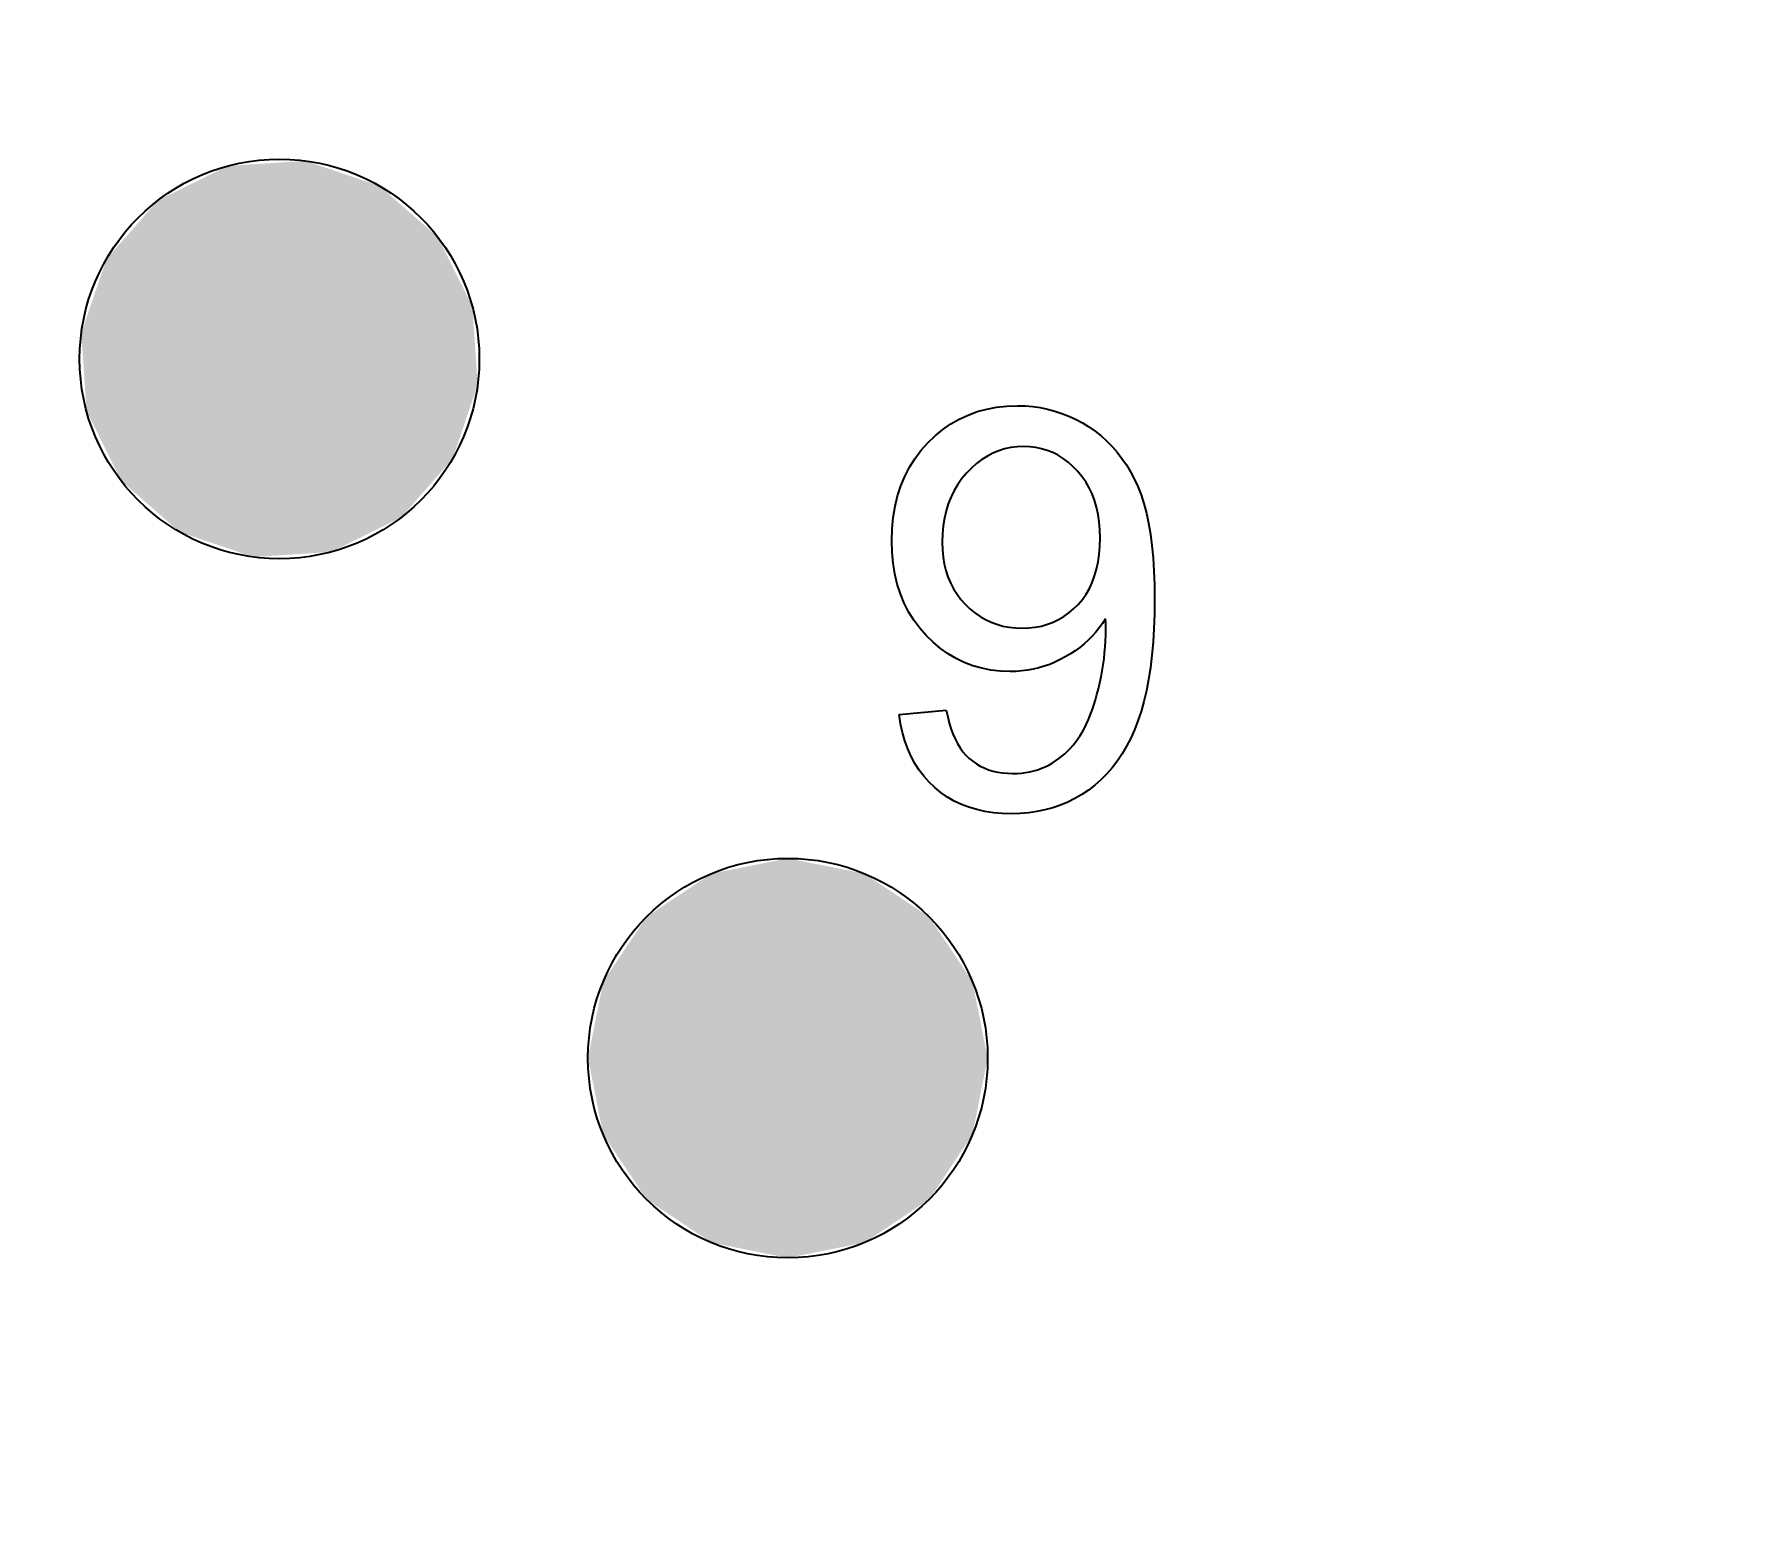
# Model space of a CAD drawing. Extents: x 260 to 819, y -886 to -454.
# Drawn here: x 374.32 to 385.37, y -656.66 to -646.96 of the extents above; entities that cross this region are included whole.
import ezdxf

# ---------------------------------------------------------------- set-up
doc = ezdxf.new("R2010")
doc.units = 0
doc.header["$LTSCALE"] = 150
doc.header["$MEASUREMENT"] = 0
doc.layers.get('0').update_dxf_attribs({"color": 6, "linetype": 'CONTINUOUS'})
doc.layers.add('현배선도', color=7, linetype='CONTINUOUS')

# ---------------------------------------------------------------- blocks, each defined once
blk = doc.blocks.new('A$C220A20F7')
at = {"color": 7, "lineweight": 35, "ltscale": 0.000789299}
blk.add_line((18.334, 25.951), (18.392, 25.978), dxfattribs=at)
at = {"color": 7, "lineweight": 35, "ltscale": 0.000792552}
blk.add_line((18.392, 25.978), (18.451, 26), dxfattribs=at)
at = {"color": 7, "lineweight": 35, "ltscale": 0.000803389}
blk.add_line((18.451, 26), (18.513, 26.016), dxfattribs=at)
at = {"color": 7, "lineweight": 35, "ltscale": 0.000818169}
blk.add_line((18.513, 26.016), (18.577, 26.029), dxfattribs=at)
at = {"color": 7, "lineweight": 35, "ltscale": 0.000838738}
blk.add_line((18.577, 26.029), (18.644, 26.036), dxfattribs=at)
at = {"color": 7, "lineweight": 35, "ltscale": 0.000863417}
blk.add_line((18.644, 26.036), (18.713, 26.038), dxfattribs=at)
at = {"color": 7, "lineweight": 35, "ltscale": 0.000628886}
blk.add_line((18.713, 26.038), (18.763, 26.037), dxfattribs=at)
at = {"color": 7, "lineweight": 35, "ltscale": 0.000620091}
blk.add_line((18.763, 26.037), (18.813, 26.033), dxfattribs=at)
at = {"color": 7, "lineweight": 35, "ltscale": 0.000613335}
blk.add_line((18.813, 26.033), (18.861, 26.026), dxfattribs=at)
at = {"color": 7, "lineweight": 35, "ltscale": 0.000607738}
blk.add_line((18.861, 26.026), (18.909, 26.016), dxfattribs=at)
at = {"color": 7, "lineweight": 35, "ltscale": 0.000604886}
blk.add_line((18.909, 26.016), (18.956, 26.004), dxfattribs=at)
at = {"color": 7, "lineweight": 35, "ltscale": 0.000603708}
blk.add_line((18.956, 26.004), (19.002, 25.989), dxfattribs=at)
at = {"color": 7, "lineweight": 35, "ltscale": 0.00060581}
blk.add_line((19.002, 25.989), (19.047, 25.971), dxfattribs=at)
at = {"color": 7, "lineweight": 35, "ltscale": 0.000608954}
blk.add_line((19.047, 25.971), (19.091, 25.951), dxfattribs=at)
at = {"color": 7, "lineweight": 35, "ltscale": 0.000809203}
blk.add_line((18.177, 25.843), (18.227, 25.884), dxfattribs=at)
at = {"color": 7, "lineweight": 35, "ltscale": 0.000798245}
blk.add_line((18.227, 25.884), (18.279, 25.92), dxfattribs=at)
at = {"color": 7, "lineweight": 35, "ltscale": 0.000789412}
blk.add_line((18.279, 25.92), (18.334, 25.951), dxfattribs=at)
at = {"color": 7, "lineweight": 35, "ltscale": 0.000614571}
blk.add_line((19.091, 25.951), (19.135, 25.928), dxfattribs=at)
at = {"color": 7, "lineweight": 35, "ltscale": 0.000621526}
blk.add_line((19.135, 25.928), (19.177, 25.902), dxfattribs=at)
at = {"color": 7, "lineweight": 35, "ltscale": 0.000624232}
blk.add_line((19.177, 25.902), (19.218, 25.873), dxfattribs=at)
at = {"color": 7, "lineweight": 35, "ltscale": 0.000621629}
blk.add_line((19.218, 25.873), (19.257, 25.842), dxfattribs=at)
at = {"color": 7, "lineweight": 35, "ltscale": 0.000826416}
blk.add_line((18.045, 25.694), (18.085, 25.747), dxfattribs=at)
at = {"color": 7, "lineweight": 35, "ltscale": 0.000832724}
blk.add_line((18.085, 25.747), (18.129, 25.797), dxfattribs=at)
at = {"color": 7, "lineweight": 35, "ltscale": 0.000828425}
blk.add_line((18.129, 25.797), (18.177, 25.843), dxfattribs=at)
at = {"color": 7, "lineweight": 35, "ltscale": 0.00050894}
blk.add_line((18.591, 25.746), (18.553, 25.73), dxfattribs=at)
at = {"color": 7, "lineweight": 35, "ltscale": 0.000507086}
blk.add_line((18.629, 25.758), (18.591, 25.746), dxfattribs=at)
at = {"color": 7, "lineweight": 35, "ltscale": 0.000509924}
blk.add_line((18.669, 25.767), (18.629, 25.758), dxfattribs=at)
at = {"color": 7, "lineweight": 35, "ltscale": 0.000514582}
blk.add_line((18.71, 25.772), (18.669, 25.767), dxfattribs=at)
at = {"color": 7, "lineweight": 35, "ltscale": 0.000526854}
blk.add_line((18.752, 25.774), (18.71, 25.772), dxfattribs=at)
at = {"color": 7, "lineweight": 35, "ltscale": 0.00050698}
blk.add_line((18.793, 25.772), (18.752, 25.774), dxfattribs=at)
at = {"color": 7, "lineweight": 35, "ltscale": 0.000495016}
blk.add_line((18.832, 25.767), (18.793, 25.772), dxfattribs=at)
at = {"color": 7, "lineweight": 35, "ltscale": 0.000488221}
blk.add_line((18.87, 25.759), (18.832, 25.767), dxfattribs=at)
at = {"color": 7, "lineweight": 35, "ltscale": 0.000483461}
blk.add_line((18.907, 25.748), (18.87, 25.759), dxfattribs=at)
at = {"color": 7, "lineweight": 35, "ltscale": 0.000483963}
blk.add_line((18.943, 25.734), (18.907, 25.748), dxfattribs=at)
at = {"color": 7, "lineweight": 35, "ltscale": 0.000620793}
blk.add_line((19.257, 25.842), (19.294, 25.809), dxfattribs=at)
at = {"color": 7, "lineweight": 35, "ltscale": 0.000621767}
blk.add_line((19.294, 25.809), (19.329, 25.774), dxfattribs=at)
at = {"color": 7, "lineweight": 35, "ltscale": 0.00062642}
blk.add_line((19.329, 25.774), (19.362, 25.736), dxfattribs=at)
at = {"color": 7, "lineweight": 35, "ltscale": 0.000829662}
blk.add_line((17.98, 25.579), (18.01, 25.638), dxfattribs=at)
at = {"color": 7, "lineweight": 35, "ltscale": 0.000825051}
blk.add_line((18.01, 25.638), (18.045, 25.694), dxfattribs=at)
at = {"color": 7, "lineweight": 35, "ltscale": 0.000575955}
blk.add_line((18.414, 25.633), (18.382, 25.6), dxfattribs=at)
at = {"color": 7, "lineweight": 35, "ltscale": 0.000556226}
blk.add_line((18.447, 25.663), (18.414, 25.633), dxfattribs=at)
at = {"color": 7, "lineweight": 35, "ltscale": 0.000537886}
blk.add_line((18.481, 25.689), (18.447, 25.663), dxfattribs=at)
at = {"color": 7, "lineweight": 35, "ltscale": 0.000526063}
blk.add_line((18.517, 25.711), (18.481, 25.689), dxfattribs=at)
at = {"color": 7, "lineweight": 35, "ltscale": 0.000515132}
blk.add_line((18.553, 25.73), (18.517, 25.711), dxfattribs=at)
at = {"color": 7, "lineweight": 35, "ltscale": 0.00048538}
blk.add_line((18.978, 25.716), (18.943, 25.734), dxfattribs=at)
at = {"color": 7, "lineweight": 35, "ltscale": 0.00049364}
blk.add_line((19.011, 25.695), (18.978, 25.716), dxfattribs=at)
at = {"color": 7, "lineweight": 35, "ltscale": 0.000503159}
blk.add_line((19.043, 25.671), (19.011, 25.695), dxfattribs=at)
at = {"color": 7, "lineweight": 35, "ltscale": 0.000518087}
blk.add_line((19.074, 25.643), (19.043, 25.671), dxfattribs=at)
at = {"color": 7, "lineweight": 35, "ltscale": 0.000535476}
blk.add_line((19.104, 25.612), (19.074, 25.643), dxfattribs=at)
at = {"color": 7, "lineweight": 35, "ltscale": 0.000632832}
blk.add_line((19.362, 25.736), (19.393, 25.696), dxfattribs=at)
at = {"color": 7, "lineweight": 35, "ltscale": 0.000641665}
blk.add_line((19.393, 25.696), (19.422, 25.653), dxfattribs=at)
at = {"color": 7, "lineweight": 35, "ltscale": 0.000651926}
blk.add_line((19.422, 25.653), (19.449, 25.609), dxfattribs=at)
at = {"color": 7, "lineweight": 35, "ltscale": 0.000840178}
blk.add_line((17.954, 25.517), (17.98, 25.579), dxfattribs=at)
at = {"color": 7, "lineweight": 35, "ltscale": 0.000579612}
blk.add_line((18.325, 25.526), (18.301, 25.487), dxfattribs=at)
at = {"color": 7, "lineweight": 35, "ltscale": 0.000579749}
blk.add_line((18.351, 25.564), (18.325, 25.526), dxfattribs=at)
at = {"color": 7, "lineweight": 35, "ltscale": 0.000583912}
blk.add_line((18.382, 25.6), (18.351, 25.564), dxfattribs=at)
at = {"color": 7, "lineweight": 35, "ltscale": 0.000542638}
blk.add_line((19.132, 25.579), (19.104, 25.612), dxfattribs=at)
at = {"color": 7, "lineweight": 35, "ltscale": 0.000544115}
blk.add_line((19.157, 25.543), (19.132, 25.579), dxfattribs=at)
at = {"color": 7, "lineweight": 35, "ltscale": 0.000547919}
blk.add_line((19.179, 25.505), (19.157, 25.543), dxfattribs=at)
at = {"color": 7, "lineweight": 35, "ltscale": 0.000665661}
blk.add_line((19.449, 25.609), (19.473, 25.562), dxfattribs=at)
at = {"color": 7, "lineweight": 35, "ltscale": 0.000680476}
blk.add_line((19.473, 25.562), (19.496, 25.512), dxfattribs=at)
at = {"color": 7, "lineweight": 35, "ltscale": 0.000878058}
blk.add_line((17.917, 25.384), (17.933, 25.452), dxfattribs=at)
at = {"color": 7, "lineweight": 35, "ltscale": 0.000856044}
blk.add_line((17.933, 25.452), (17.954, 25.517), dxfattribs=at)
at = {"color": 7, "lineweight": 35, "ltscale": 0.00059185}
blk.add_line((18.281, 25.445), (18.263, 25.401), dxfattribs=at)
at = {"color": 7, "lineweight": 35, "ltscale": 0.000583976}
blk.add_line((18.301, 25.487), (18.281, 25.445), dxfattribs=at)
at = {"color": 7, "lineweight": 35, "ltscale": 0.000556452}
blk.add_line((19.198, 25.465), (19.179, 25.505), dxfattribs=at)
at = {"color": 7, "lineweight": 35, "ltscale": 0.000567922}
blk.add_line((19.214, 25.423), (19.198, 25.465), dxfattribs=at)
at = {"color": 7, "lineweight": 35, "ltscale": 0.000583193}
blk.add_line((19.227, 25.378), (19.214, 25.423), dxfattribs=at)
at = {"color": 7, "lineweight": 35, "ltscale": 0.000708814}
blk.add_line((19.496, 25.512), (19.517, 25.459), dxfattribs=at)
at = {"color": 7, "lineweight": 35, "ltscale": 0.000753137}
blk.add_line((19.517, 25.459), (19.535, 25.402), dxfattribs=at)
at = {"color": 7, "lineweight": 35, "ltscale": 0.000934912}
blk.add_line((17.898, 25.238), (17.905, 25.312), dxfattribs=at)
at = {"color": 7, "lineweight": 35, "ltscale": 0.000903891}
blk.add_line((17.905, 25.312), (17.917, 25.384), dxfattribs=at)
at = {"color": 7, "lineweight": 35, "ltscale": 0.000635189}
blk.add_line((18.238, 25.306), (18.23, 25.256), dxfattribs=at)
at = {"color": 7, "lineweight": 35, "ltscale": 0.000617596}
blk.add_line((18.249, 25.354), (18.238, 25.306), dxfattribs=at)
at = {"color": 7, "lineweight": 35, "ltscale": 0.000602236}
blk.add_line((18.263, 25.401), (18.249, 25.354), dxfattribs=at)
at = {"color": 7, "lineweight": 35, "ltscale": 0.00060168}
blk.add_line((19.237, 25.331), (19.227, 25.378), dxfattribs=at)
at = {"color": 7, "lineweight": 35, "ltscale": 0.000623105}
blk.add_line((19.245, 25.282), (19.237, 25.331), dxfattribs=at)
at = {"color": 7, "lineweight": 35, "ltscale": 0.000799827}
blk.add_line((19.535, 25.402), (19.552, 25.34), dxfattribs=at)
at = {"color": 7, "lineweight": 35, "ltscale": 0.000848021}
blk.add_line((19.552, 25.34), (19.566, 25.274), dxfattribs=at)
at = {"color": 7, "lineweight": 35, "ltscale": 0.000970129}
blk.add_line((17.896, 25.16), (17.898, 25.238), dxfattribs=at)
at = {"color": 7, "lineweight": 35, "ltscale": 0.000678543}
blk.add_line((18.225, 25.204), (18.224, 25.15), dxfattribs=at)
at = {"color": 7, "lineweight": 35, "ltscale": 0.000655782}
blk.add_line((18.23, 25.256), (18.225, 25.204), dxfattribs=at)
at = {"color": 7, "lineweight": 35, "ltscale": 0.00064702}
blk.add_line((19.249, 25.23), (19.245, 25.282), dxfattribs=at)
at = {"color": 7, "lineweight": 35, "ltscale": 0.000673183}
blk.add_line((19.251, 25.176), (19.249, 25.23), dxfattribs=at)
at = {"color": 7, "lineweight": 35, "ltscale": 0.000899126}
blk.add_line((19.566, 25.274), (19.578, 25.203), dxfattribs=at)
at = {"color": 7, "lineweight": 35, "ltscale": 0.000950672}
blk.add_line((19.578, 25.203), (19.588, 25.128), dxfattribs=at)
at = {"color": 7, "lineweight": 35, "ltscale": 0.000939603}
blk.add_line((17.898, 25.085), (17.896, 25.16), dxfattribs=at)
at = {"color": 7, "lineweight": 35, "ltscale": 0.000905572}
blk.add_line((17.905, 25.013), (17.898, 25.085), dxfattribs=at)
at = {"color": 7, "lineweight": 35, "ltscale": 0.000609887}
blk.add_line((18.224, 25.15), (18.225, 25.101), dxfattribs=at)
at = {"color": 7, "lineweight": 35, "ltscale": 0.000588271}
blk.add_line((18.225, 25.101), (18.23, 25.054), dxfattribs=at)
at = {"color": 7, "lineweight": 35, "ltscale": 0.000644485}
blk.add_line((19.245, 25.071), (19.249, 25.122), dxfattribs=at)
at = {"color": 7, "lineweight": 35, "ltscale": 0.00067276}
blk.add_line((19.249, 25.122), (19.251, 25.176), dxfattribs=at)
at = {"color": 7, "lineweight": 35, "ltscale": 0.001004}
blk.add_line((19.588, 25.128), (19.596, 25.048), dxfattribs=at)
at = {"color": 7, "lineweight": 35, "ltscale": 0.000876057}
blk.add_line((17.916, 24.944), (17.905, 25.013), dxfattribs=at)
at = {"color": 7, "lineweight": 35, "ltscale": 0.000570126}
blk.add_line((18.23, 25.054), (18.237, 25.009), dxfattribs=at)
at = {"color": 7, "lineweight": 35, "ltscale": 0.000555316}
blk.add_line((18.237, 25.009), (18.248, 24.966), dxfattribs=at)
at = {"color": 7, "lineweight": 35, "ltscale": 0.000542609}
blk.add_line((18.248, 24.966), (18.261, 24.925), dxfattribs=at)
at = {"color": 7, "lineweight": 35, "ltscale": 0.000575868}
blk.add_line((19.215, 24.931), (19.228, 24.975), dxfattribs=at)
at = {"color": 7, "lineweight": 35, "ltscale": 0.000595418}
blk.add_line((19.228, 24.975), (19.238, 25.022), dxfattribs=at)
at = {"color": 7, "lineweight": 35, "ltscale": 0.000618921}
blk.add_line((19.238, 25.022), (19.245, 25.071), dxfattribs=at)
at = {"color": 7, "lineweight": 35, "ltscale": 0.001058}
blk.add_line((19.596, 25.048), (19.601, 24.963), dxfattribs=at)
at = {"color": 7, "lineweight": 35, "ltscale": 0.000849952}
blk.add_line((17.931, 24.878), (17.916, 24.944), dxfattribs=at)
at = {"color": 7, "lineweight": 35, "ltscale": 0.000829304}
blk.add_line((17.951, 24.814), (17.931, 24.878), dxfattribs=at)
at = {"color": 7, "lineweight": 35, "ltscale": 0.000534175}
blk.add_line((18.261, 24.925), (18.278, 24.885), dxfattribs=at)
at = {"color": 7, "lineweight": 35, "ltscale": 0.000528924}
blk.add_line((18.278, 24.885), (18.297, 24.848), dxfattribs=at)
at = {"color": 7, "lineweight": 35, "ltscale": 0.000544359}
blk.add_line((19.181, 24.85), (19.199, 24.889), dxfattribs=at)
at = {"color": 7, "lineweight": 35, "ltscale": 0.000558453}
blk.add_line((19.199, 24.889), (19.215, 24.931), dxfattribs=at)
at = {"color": 7, "lineweight": 35, "ltscale": 0.001113}
blk.add_line((19.601, 24.963), (19.604, 24.874), dxfattribs=at)
at = {"color": 7, "lineweight": 35, "ltscale": 0.001169}
blk.add_line((19.604, 24.874), (19.605, 24.781), dxfattribs=at)
at = {"color": 7, "lineweight": 35, "ltscale": 0.000813373}
blk.add_line((17.976, 24.754), (17.951, 24.814), dxfattribs=at)
at = {"color": 7, "lineweight": 35, "ltscale": 0.000801994}
blk.add_line((18.005, 24.697), (17.976, 24.754), dxfattribs=at)
at = {"color": 7, "lineweight": 35, "ltscale": 0.000527284}
blk.add_line((18.297, 24.848), (18.32, 24.812), dxfattribs=at)
at = {"color": 7, "lineweight": 35, "ltscale": 0.000529328}
blk.add_line((18.32, 24.812), (18.345, 24.778), dxfattribs=at)
at = {"color": 7, "lineweight": 35, "ltscale": 0.000535366}
blk.add_line((18.345, 24.778), (18.374, 24.746), dxfattribs=at)
at = {"color": 7, "lineweight": 35, "ltscale": 0.000531486}
blk.add_line((18.374, 24.746), (18.404, 24.717), dxfattribs=at)
at = {"color": 7, "lineweight": 35, "ltscale": 0.000519521}
blk.add_line((19.078, 24.717), (19.108, 24.746), dxfattribs=at)
at = {"color": 7, "lineweight": 35, "ltscale": 0.000526966}
blk.add_line((19.108, 24.746), (19.135, 24.778), dxfattribs=at)
at = {"color": 7, "lineweight": 35, "ltscale": 0.000528396}
blk.add_line((19.135, 24.778), (19.159, 24.813), dxfattribs=at)
at = {"color": 7, "lineweight": 35, "ltscale": 0.000534626}
blk.add_line((19.159, 24.813), (19.181, 24.85), dxfattribs=at)
at = {"color": 7, "lineweight": 35, "ltscale": 0.00122}
blk.add_line((19.605, 24.781), (19.604, 24.683), dxfattribs=at)
at = {"color": 7, "lineweight": 35, "ltscale": 0.000797724}
blk.add_line((18.039, 24.643), (18.005, 24.697), dxfattribs=at)
at = {"color": 7, "lineweight": 35, "ltscale": 0.000797286}
blk.add_line((18.077, 24.591), (18.039, 24.643), dxfattribs=at)
at = {"color": 7, "lineweight": 35, "ltscale": 0.000519425}
blk.add_line((18.404, 24.717), (18.436, 24.69), dxfattribs=at)
at = {"color": 7, "lineweight": 35, "ltscale": 0.000509428}
blk.add_line((18.436, 24.69), (18.47, 24.667), dxfattribs=at)
at = {"color": 7, "lineweight": 35, "ltscale": 0.000503915}
blk.add_line((18.47, 24.667), (18.505, 24.647), dxfattribs=at)
at = {"color": 7, "lineweight": 35, "ltscale": 0.000500849}
blk.add_line((18.505, 24.647), (18.541, 24.63), dxfattribs=at)
at = {"color": 7, "lineweight": 35, "ltscale": 0.000495333}
blk.add_line((18.945, 24.63), (18.981, 24.647), dxfattribs=at)
at = {"color": 7, "lineweight": 35, "ltscale": 0.000494037}
blk.add_line((18.981, 24.647), (19.015, 24.667), dxfattribs=at)
at = {"color": 7, "lineweight": 35, "ltscale": 0.000500078}
blk.add_line((19.015, 24.667), (19.048, 24.69), dxfattribs=at)
at = {"color": 7, "lineweight": 35, "ltscale": 0.000508308}
blk.add_line((19.048, 24.69), (19.078, 24.717), dxfattribs=at)
at = {"color": 7, "lineweight": 35, "ltscale": 0.000448914}
blk.add_line((19.286, 24.651), (19.266, 24.621), dxfattribs=at)
at = {"color": 7, "lineweight": 35, "ltscale": 0.000103639}
blk.add_line((19.286, 24.643), (19.286, 24.651), dxfattribs=at)
at = {"color": 7, "lineweight": 35, "ltscale": 9.86837e-05}
blk.add_line((19.287, 24.635), (19.286, 24.643), dxfattribs=at)
at = {"color": 7, "lineweight": 35, "ltscale": 9.33193e-05}
blk.add_line((19.287, 24.628), (19.287, 24.635), dxfattribs=at)
at = {"color": 7, "lineweight": 35, "ltscale": 0.001171}
blk.add_line((19.604, 24.683), (19.601, 24.589), dxfattribs=at)
at = {"color": 7, "lineweight": 35, "ltscale": 0.000804271}
blk.add_line((18.119, 24.543), (18.077, 24.591), dxfattribs=at)
at = {"color": 7, "lineweight": 35, "ltscale": 0.000796611}
blk.add_line((18.165, 24.499), (18.119, 24.543), dxfattribs=at)
at = {"color": 7, "lineweight": 35, "ltscale": 0.000502044}
blk.add_line((18.541, 24.63), (18.579, 24.616), dxfattribs=at)
at = {"color": 7, "lineweight": 35, "ltscale": 0.00050755}
blk.add_line((18.579, 24.616), (18.618, 24.605), dxfattribs=at)
at = {"color": 7, "lineweight": 35, "ltscale": 0.000515097}
blk.add_line((18.618, 24.605), (18.658, 24.597), dxfattribs=at)
at = {"color": 7, "lineweight": 35, "ltscale": 0.000527337}
blk.add_line((18.658, 24.597), (18.7, 24.593), dxfattribs=at)
at = {"color": 7, "lineweight": 35, "ltscale": 0.000540511}
blk.add_line((18.7, 24.593), (18.743, 24.591), dxfattribs=at)
at = {"color": 7, "lineweight": 35, "ltscale": 0.000545086}
blk.add_line((18.743, 24.591), (18.787, 24.593), dxfattribs=at)
at = {"color": 7, "lineweight": 35, "ltscale": 0.000528095}
blk.add_line((18.787, 24.593), (18.829, 24.597), dxfattribs=at)
at = {"color": 7, "lineweight": 35, "ltscale": 0.000513599}
blk.add_line((18.829, 24.597), (18.869, 24.605), dxfattribs=at)
at = {"color": 7, "lineweight": 35, "ltscale": 0.00050314}
blk.add_line((18.869, 24.605), (18.908, 24.616), dxfattribs=at)
at = {"color": 7, "lineweight": 35, "ltscale": 0.00049704}
blk.add_line((18.908, 24.616), (18.945, 24.63), dxfattribs=at)
at = {"color": 7, "lineweight": 35, "ltscale": 0.000448983}
blk.add_line((19.198, 24.538), (19.173, 24.513), dxfattribs=at)
at = {"color": 7, "lineweight": 35, "ltscale": 0.000446556}
blk.add_line((19.222, 24.565), (19.198, 24.538), dxfattribs=at)
at = {"color": 7, "lineweight": 35, "ltscale": 0.000446769}
blk.add_line((19.245, 24.593), (19.222, 24.565), dxfattribs=at)
at = {"color": 7, "lineweight": 35, "ltscale": 0.000447549}
blk.add_line((19.266, 24.621), (19.245, 24.593), dxfattribs=at)
at = {"color": 7, "lineweight": 35, "ltscale": 0.000494098}
blk.add_line((19.286, 24.508), (19.287, 24.548), dxfattribs=at)
at = {"color": 7, "lineweight": 35, "ltscale": 8.79817e-05}
blk.add_line((19.287, 24.621), (19.287, 24.628), dxfattribs=at)
at = {"color": 7, "lineweight": 35, "ltscale": 8.22634e-05}
blk.add_line((19.287, 24.614), (19.287, 24.621), dxfattribs=at)
at = {"color": 7, "lineweight": 35, "ltscale": 7.72627e-05}
blk.add_line((19.288, 24.608), (19.287, 24.614), dxfattribs=at)
at = {"color": 7, "lineweight": 35, "ltscale": 0.000495376}
blk.add_line((19.287, 24.548), (19.288, 24.587), dxfattribs=at)
at = {"color": 7, "lineweight": 35, "ltscale": 7.15418e-05}
blk.add_line((19.288, 24.602), (19.288, 24.608), dxfattribs=at)
at = {"color": 7, "lineweight": 35, "ltscale": 6.69523e-05}
blk.add_line((19.288, 24.597), (19.288, 24.602), dxfattribs=at)
at = {"color": 7, "lineweight": 35, "ltscale": 6.10399e-05}
blk.add_line((19.288, 24.592), (19.288, 24.597), dxfattribs=at)
at = {"color": 7, "lineweight": 35, "ltscale": 5.6076e-05}
blk.add_line((19.288, 24.587), (19.288, 24.592), dxfattribs=at)
at = {"color": 7, "lineweight": 35, "ltscale": 0.001121}
blk.add_line((19.601, 24.589), (19.596, 24.5), dxfattribs=at)
at = {"color": 7, "lineweight": 35, "ltscale": 0.000777153}
blk.add_line((18.212, 24.459), (18.165, 24.499), dxfattribs=at)
at = {"color": 7, "lineweight": 35, "ltscale": 0.000760459}
blk.add_line((18.262, 24.424), (18.212, 24.459), dxfattribs=at)
at = {"color": 7, "lineweight": 35, "ltscale": 0.000749165}
blk.add_line((18.314, 24.393), (18.262, 24.424), dxfattribs=at)
at = {"color": 7, "lineweight": 35, "ltscale": 0.000473652}
blk.add_line((19.057, 24.423), (19.024, 24.404), dxfattribs=at)
at = {"color": 7, "lineweight": 35, "ltscale": 0.000466687}
blk.add_line((19.088, 24.444), (19.057, 24.423), dxfattribs=at)
at = {"color": 7, "lineweight": 35, "ltscale": 0.000460027}
blk.add_line((19.118, 24.466), (19.088, 24.444), dxfattribs=at)
at = {"color": 7, "lineweight": 35, "ltscale": 0.000456124}
blk.add_line((19.146, 24.489), (19.118, 24.466), dxfattribs=at)
at = {"color": 7, "lineweight": 35, "ltscale": 0.000451502}
blk.add_line((19.173, 24.513), (19.146, 24.489), dxfattribs=at)
at = {"color": 7, "lineweight": 35, "ltscale": 0.00049193}
blk.add_line((19.276, 24.391), (19.28, 24.43), dxfattribs=at)
at = {"color": 7, "lineweight": 35, "ltscale": 0.000491917}
blk.add_line((19.28, 24.43), (19.283, 24.469), dxfattribs=at)
at = {"color": 7, "lineweight": 35, "ltscale": 0.000493422}
blk.add_line((19.283, 24.469), (19.286, 24.508), dxfattribs=at)
at = {"color": 7, "lineweight": 35, "ltscale": 0.001025}
blk.add_line((19.588, 24.415), (19.578, 24.333), dxfattribs=at)
at = {"color": 7, "lineweight": 35, "ltscale": 0.001072}
blk.add_line((19.596, 24.5), (19.588, 24.415), dxfattribs=at)
at = {"color": 7, "lineweight": 35, "ltscale": 0.000743217}
blk.add_line((18.367, 24.367), (18.314, 24.393), dxfattribs=at)
at = {"color": 7, "lineweight": 35, "ltscale": 0.000743922}
blk.add_line((18.423, 24.346), (18.367, 24.367), dxfattribs=at)
at = {"color": 7, "lineweight": 35, "ltscale": 0.000747313}
blk.add_line((18.481, 24.33), (18.423, 24.346), dxfattribs=at)
at = {"color": 7, "lineweight": 35, "ltscale": 0.000760361}
blk.add_line((18.54, 24.318), (18.481, 24.33), dxfattribs=at)
at = {"color": 7, "lineweight": 35, "ltscale": 0.000774032}
blk.add_line((18.602, 24.311), (18.54, 24.318), dxfattribs=at)
at = {"color": 7, "lineweight": 35, "ltscale": 0.000795518}
blk.add_line((18.665, 24.309), (18.602, 24.311), dxfattribs=at)
at = {"color": 7, "lineweight": 35, "ltscale": 0.000479272}
blk.add_line((18.704, 24.31), (18.665, 24.309), dxfattribs=at)
at = {"color": 7, "lineweight": 35, "ltscale": 0.000474365}
blk.add_line((18.742, 24.313), (18.704, 24.31), dxfattribs=at)
at = {"color": 7, "lineweight": 35, "ltscale": 0.000469867}
blk.add_line((18.779, 24.317), (18.742, 24.313), dxfattribs=at)
at = {"color": 7, "lineweight": 35, "ltscale": 0.000466826}
blk.add_line((18.816, 24.324), (18.779, 24.317), dxfattribs=at)
at = {"color": 7, "lineweight": 35, "ltscale": 0.000464773}
blk.add_line((18.852, 24.333), (18.816, 24.324), dxfattribs=at)
at = {"color": 7, "lineweight": 35, "ltscale": 0.000464264}
blk.add_line((18.887, 24.343), (18.852, 24.333), dxfattribs=at)
at = {"color": 7, "lineweight": 35, "ltscale": 0.000465693}
blk.add_line((18.923, 24.355), (18.887, 24.343), dxfattribs=at)
at = {"color": 7, "lineweight": 35, "ltscale": 0.000466422}
blk.add_line((18.957, 24.37), (18.923, 24.355), dxfattribs=at)
at = {"color": 7, "lineweight": 35, "ltscale": 0.000470273}
blk.add_line((18.991, 24.386), (18.957, 24.37), dxfattribs=at)
at = {"color": 7, "lineweight": 35, "ltscale": 0.000475002}
blk.add_line((19.024, 24.404), (18.991, 24.386), dxfattribs=at)
at = {"color": 7, "lineweight": 35, "ltscale": 0.000491401}
blk.add_line((19.257, 24.274), (19.264, 24.313), dxfattribs=at)
at = {"color": 7, "lineweight": 35, "ltscale": 0.000491498}
blk.add_line((19.264, 24.313), (19.271, 24.352), dxfattribs=at)
at = {"color": 7, "lineweight": 35, "ltscale": 0.000490969}
blk.add_line((19.271, 24.352), (19.276, 24.391), dxfattribs=at)
at = {"color": 7, "lineweight": 35, "ltscale": 0.000977722}
blk.add_line((19.578, 24.333), (19.566, 24.256), dxfattribs=at)
at = {"color": 7, "lineweight": 35, "ltscale": 0.000484827}
blk.add_line((19.23, 24.16), (19.24, 24.197), dxfattribs=at)
at = {"color": 7, "lineweight": 35, "ltscale": 0.000492798}
blk.add_line((19.24, 24.197), (19.249, 24.236), dxfattribs=at)
at = {"color": 7, "lineweight": 35, "ltscale": 0.000492179}
blk.add_line((19.249, 24.236), (19.257, 24.274), dxfattribs=at)
at = {"color": 7, "lineweight": 35, "ltscale": 0.000932567}
blk.add_line((19.566, 24.256), (19.552, 24.183), dxfattribs=at)
at = {"color": 7, "lineweight": 35, "ltscale": 0.000433196}
blk.add_line((19.198, 24.057), (19.209, 24.089), dxfattribs=at)
at = {"color": 7, "lineweight": 35, "ltscale": 0.00045008}
blk.add_line((19.209, 24.089), (19.22, 24.124), dxfattribs=at)
at = {"color": 7, "lineweight": 35, "ltscale": 0.000467293}
blk.add_line((19.22, 24.124), (19.23, 24.16), dxfattribs=at)
at = {"color": 7, "lineweight": 35, "ltscale": 0.000846219}
blk.add_line((19.536, 24.113), (19.518, 24.048), dxfattribs=at)
at = {"color": 7, "lineweight": 35, "ltscale": 0.000889028}
blk.add_line((19.552, 24.183), (19.536, 24.113), dxfattribs=at)
at = {"color": 7, "lineweight": 35, "ltscale": 0.003852}
blk.add_line((17.943, 24.029), (18.25, 24.057), dxfattribs=at)
at = {"color": 7, "lineweight": 35, "ltscale": 0.000759117}
blk.add_line((17.953, 23.969), (17.943, 24.029), dxfattribs=at)
at = {"color": 7, "lineweight": 35, "ltscale": 0.000536781}
blk.add_line((18.25, 24.057), (18.259, 24.015), dxfattribs=at)
at = {"color": 7, "lineweight": 35, "ltscale": 0.000511451}
blk.add_line((18.259, 24.015), (18.269, 23.975), dxfattribs=at)
at = {"color": 7, "lineweight": 35, "ltscale": 0.000487825}
blk.add_line((18.269, 23.975), (18.28, 23.938), dxfattribs=at)
at = {"color": 7, "lineweight": 35, "ltscale": 0.000384501}
blk.add_line((19.162, 23.968), (19.174, 23.996), dxfattribs=at)
at = {"color": 7, "lineweight": 35, "ltscale": 0.000400492}
blk.add_line((19.174, 23.996), (19.186, 24.025), dxfattribs=at)
at = {"color": 7, "lineweight": 35, "ltscale": 0.00041576}
blk.add_line((19.186, 24.025), (19.198, 24.057), dxfattribs=at)
at = {"color": 7, "lineweight": 35, "ltscale": 0.000774296}
blk.add_line((19.497, 23.987), (19.474, 23.929), dxfattribs=at)
at = {"color": 7, "lineweight": 35, "ltscale": 0.000805578}
blk.add_line((19.518, 24.048), (19.497, 23.987), dxfattribs=at)
at = {"color": 7, "lineweight": 35, "ltscale": 0.00073218}
blk.add_line((17.965, 23.912), (17.953, 23.969), dxfattribs=at)
at = {"color": 7, "lineweight": 35, "ltscale": 0.000708512}
blk.add_line((17.981, 23.857), (17.965, 23.912), dxfattribs=at)
at = {"color": 7, "lineweight": 35, "ltscale": 0.00046542}
blk.add_line((18.28, 23.938), (18.293, 23.903), dxfattribs=at)
at = {"color": 7, "lineweight": 35, "ltscale": 0.000443849}
blk.add_line((18.293, 23.903), (18.307, 23.87), dxfattribs=at)
at = {"color": 7, "lineweight": 35, "ltscale": 0.000425001}
blk.add_line((18.307, 23.87), (18.323, 23.84), dxfattribs=at)
at = {"color": 7, "lineweight": 35, "ltscale": 0.000326879}
blk.add_line((19.091, 23.85), (19.106, 23.871), dxfattribs=at)
at = {"color": 7, "lineweight": 35, "ltscale": 0.000330948}
blk.add_line((19.106, 23.871), (19.121, 23.893), dxfattribs=at)
at = {"color": 7, "lineweight": 35, "ltscale": 0.000339472}
blk.add_line((19.121, 23.893), (19.135, 23.916), dxfattribs=at)
at = {"color": 7, "lineweight": 35, "ltscale": 0.000354179}
blk.add_line((19.135, 23.916), (19.149, 23.941), dxfattribs=at)
at = {"color": 7, "lineweight": 35, "ltscale": 0.000368502}
blk.add_line((19.149, 23.941), (19.162, 23.968), dxfattribs=at)
at = {"color": 7, "lineweight": 35, "ltscale": 0.000731939}
blk.add_line((19.45, 23.875), (19.423, 23.823), dxfattribs=at)
at = {"color": 7, "lineweight": 35, "ltscale": 0.00075255}
blk.add_line((19.474, 23.929), (19.45, 23.875), dxfattribs=at)
at = {"color": 7, "lineweight": 35, "ltscale": 0.000687188}
blk.add_line((17.999, 23.805), (17.981, 23.857), dxfattribs=at)
at = {"color": 7, "lineweight": 35, "ltscale": 0.000669665}
blk.add_line((18.021, 23.756), (17.999, 23.805), dxfattribs=at)
at = {"color": 7, "lineweight": 35, "ltscale": 0.000656232}
blk.add_line((18.046, 23.71), (18.021, 23.756), dxfattribs=at)
at = {"color": 7, "lineweight": 35, "ltscale": 0.000408016}
blk.add_line((18.323, 23.84), (18.34, 23.812), dxfattribs=at)
at = {"color": 7, "lineweight": 35, "ltscale": 0.00039206}
blk.add_line((18.34, 23.812), (18.358, 23.787), dxfattribs=at)
at = {"color": 7, "lineweight": 35, "ltscale": 0.000381117}
blk.add_line((18.358, 23.787), (18.378, 23.764), dxfattribs=at)
at = {"color": 7, "lineweight": 35, "ltscale": 0.000371334}
blk.add_line((18.378, 23.764), (18.399, 23.743), dxfattribs=at)
at = {"color": 7, "lineweight": 35, "ltscale": 0.000319583}
blk.add_line((18.982, 23.742), (19.002, 23.758), dxfattribs=at)
at = {"color": 7, "lineweight": 35, "ltscale": 0.000319177}
blk.add_line((19.002, 23.758), (19.022, 23.774), dxfattribs=at)
at = {"color": 7, "lineweight": 35, "ltscale": 0.000319226}
blk.add_line((19.022, 23.774), (19.04, 23.792), dxfattribs=at)
at = {"color": 7, "lineweight": 35, "ltscale": 0.000319966}
blk.add_line((19.04, 23.792), (19.058, 23.81), dxfattribs=at)
at = {"color": 7, "lineweight": 35, "ltscale": 0.000321823}
blk.add_line((19.058, 23.81), (19.075, 23.83), dxfattribs=at)
at = {"color": 7, "lineweight": 35, "ltscale": 0.000324717}
blk.add_line((19.075, 23.83), (19.091, 23.85), dxfattribs=at)
at = {"color": 7, "lineweight": 35, "ltscale": 0.000697863}
blk.add_line((19.394, 23.773), (19.363, 23.727), dxfattribs=at)
at = {"color": 7, "lineweight": 35, "ltscale": 0.000714159}
blk.add_line((19.423, 23.823), (19.394, 23.773), dxfattribs=at)
at = {"color": 7, "lineweight": 35, "ltscale": 0.000645391}
blk.add_line((18.074, 23.667), (18.046, 23.71), dxfattribs=at)
at = {"color": 7, "lineweight": 35, "ltscale": 0.000639508}
blk.add_line((18.105, 23.626), (18.074, 23.667), dxfattribs=at)
at = {"color": 7, "lineweight": 35, "ltscale": 0.000365697}
blk.add_line((18.399, 23.743), (18.422, 23.725), dxfattribs=at)
at = {"color": 7, "lineweight": 35, "ltscale": 0.000363282}
blk.add_line((18.422, 23.725), (18.446, 23.708), dxfattribs=at)
at = {"color": 7, "lineweight": 35, "ltscale": 0.000363115}
blk.add_line((18.446, 23.708), (18.471, 23.693), dxfattribs=at)
at = {"color": 7, "lineweight": 35, "ltscale": 0.000365556}
blk.add_line((18.471, 23.693), (18.497, 23.681), dxfattribs=at)
at = {"color": 7, "lineweight": 35, "ltscale": 0.000368717}
blk.add_line((18.497, 23.681), (18.525, 23.67), dxfattribs=at)
at = {"color": 7, "lineweight": 35, "ltscale": 0.000377842}
blk.add_line((18.525, 23.67), (18.554, 23.661), dxfattribs=at)
at = {"color": 7, "lineweight": 35, "ltscale": 0.000384183}
blk.add_line((18.554, 23.661), (18.584, 23.654), dxfattribs=at)
at = {"color": 7, "lineweight": 35, "ltscale": 0.000396118}
blk.add_line((18.584, 23.654), (18.615, 23.65), dxfattribs=at)
at = {"color": 7, "lineweight": 35, "ltscale": 0.000409069}
blk.add_line((18.615, 23.65), (18.648, 23.647), dxfattribs=at)
at = {"color": 7, "lineweight": 35, "ltscale": 0.000422834}
blk.add_line((18.648, 23.647), (18.681, 23.646), dxfattribs=at)
at = {"color": 7, "lineweight": 35, "ltscale": 0.000362493}
blk.add_line((18.681, 23.646), (18.71, 23.646), dxfattribs=at)
at = {"color": 7, "lineweight": 35, "ltscale": 0.000355673}
blk.add_line((18.71, 23.646), (18.739, 23.648), dxfattribs=at)
at = {"color": 7, "lineweight": 35, "ltscale": 0.000348127}
blk.add_line((18.739, 23.648), (18.766, 23.652), dxfattribs=at)
at = {"color": 7, "lineweight": 35, "ltscale": 0.000341579}
blk.add_line((18.766, 23.652), (18.793, 23.656), dxfattribs=at)
at = {"color": 7, "lineweight": 35, "ltscale": 0.000335203}
blk.add_line((18.793, 23.656), (18.819, 23.662), dxfattribs=at)
at = {"color": 7, "lineweight": 35, "ltscale": 0.000330696}
blk.add_line((18.819, 23.662), (18.845, 23.67), dxfattribs=at)
at = {"color": 7, "lineweight": 35, "ltscale": 0.000328596}
blk.add_line((18.845, 23.67), (18.87, 23.679), dxfattribs=at)
at = {"color": 7, "lineweight": 35, "ltscale": 0.000325337}
blk.add_line((18.87, 23.679), (18.894, 23.689), dxfattribs=at)
at = {"color": 7, "lineweight": 35, "ltscale": 0.000324142}
blk.add_line((18.894, 23.689), (18.917, 23.7), dxfattribs=at)
at = {"color": 7, "lineweight": 35, "ltscale": 0.00032364}
blk.add_line((18.917, 23.7), (18.939, 23.713), dxfattribs=at)
at = {"color": 7, "lineweight": 35, "ltscale": 0.000322638}
blk.add_line((18.939, 23.713), (18.961, 23.727), dxfattribs=at)
at = {"color": 7, "lineweight": 35, "ltscale": 0.000321951}
blk.add_line((18.961, 23.727), (18.982, 23.742), dxfattribs=at)
at = {"color": 7, "lineweight": 35, "ltscale": 0.000665732}
blk.add_line((19.294, 23.643), (19.256, 23.605), dxfattribs=at)
at = {"color": 7, "lineweight": 35, "ltscale": 0.000674654}
blk.add_line((19.329, 23.683), (19.294, 23.643), dxfattribs=at)
at = {"color": 7, "lineweight": 35, "ltscale": 0.00068469}
blk.add_line((19.363, 23.727), (19.329, 23.683), dxfattribs=at)
at = {"color": 7, "lineweight": 35, "ltscale": 0.000637948}
blk.add_line((18.139, 23.588), (18.105, 23.626), dxfattribs=at)
at = {"color": 7, "lineweight": 35, "ltscale": 0.000639633}
blk.add_line((18.176, 23.553), (18.139, 23.588), dxfattribs=at)
at = {"color": 7, "lineweight": 35, "ltscale": 0.000639971}
blk.add_line((18.216, 23.52), (18.176, 23.553), dxfattribs=at)
at = {"color": 7, "lineweight": 35, "ltscale": 0.00065534}
blk.add_line((19.175, 23.537), (19.132, 23.508), dxfattribs=at)
at = {"color": 7, "lineweight": 35, "ltscale": 0.00065827}
blk.add_line((19.217, 23.57), (19.175, 23.537), dxfattribs=at)
at = {"color": 7, "lineweight": 35, "ltscale": 0.000661529}
blk.add_line((19.256, 23.605), (19.217, 23.57), dxfattribs=at)
at = {"color": 7, "lineweight": 35, "ltscale": 0.00063623}
blk.add_line((18.258, 23.492), (18.216, 23.52), dxfattribs=at)
at = {"color": 7, "lineweight": 35, "ltscale": 0.000637343}
blk.add_line((18.302, 23.466), (18.258, 23.492), dxfattribs=at)
at = {"color": 7, "lineweight": 35, "ltscale": 0.000643219}
blk.add_line((18.348, 23.444), (18.302, 23.466), dxfattribs=at)
at = {"color": 7, "lineweight": 35, "ltscale": 0.000651779}
blk.add_line((18.397, 23.426), (18.348, 23.444), dxfattribs=at)
at = {"color": 7, "lineweight": 35, "ltscale": 0.000665726}
blk.add_line((18.448, 23.41), (18.397, 23.426), dxfattribs=at)
at = {"color": 7, "lineweight": 35, "ltscale": 0.00065954}
blk.add_line((18.943, 23.422), (18.892, 23.408), dxfattribs=at)
at = {"color": 7, "lineweight": 35, "ltscale": 0.000651922}
blk.add_line((18.992, 23.439), (18.943, 23.422), dxfattribs=at)
at = {"color": 7, "lineweight": 35, "ltscale": 0.000648529}
blk.add_line((19.04, 23.459), (18.992, 23.439), dxfattribs=at)
at = {"color": 7, "lineweight": 35, "ltscale": 0.000648104}
blk.add_line((19.087, 23.482), (19.04, 23.459), dxfattribs=at)
at = {"color": 7, "lineweight": 35, "ltscale": 0.00065146}
blk.add_line((19.132, 23.508), (19.087, 23.482), dxfattribs=at)
at = {"color": 7, "lineweight": 35, "ltscale": 0.000680018}
blk.add_line((18.501, 23.398), (18.448, 23.41), dxfattribs=at)
at = {"color": 7, "lineweight": 35, "ltscale": 0.000701602}
blk.add_line((18.557, 23.39), (18.501, 23.398), dxfattribs=at)
at = {"color": 7, "lineweight": 35, "ltscale": 0.000723753}
blk.add_line((18.614, 23.385), (18.557, 23.39), dxfattribs=at)
at = {"color": 7, "lineweight": 35, "ltscale": 0.000747986}
blk.add_line((18.674, 23.383), (18.614, 23.385), dxfattribs=at)
at = {"color": 7, "lineweight": 35, "ltscale": 0.0007098}
blk.add_line((18.731, 23.385), (18.674, 23.383), dxfattribs=at)
at = {"color": 7, "lineweight": 35, "ltscale": 0.000693651}
blk.add_line((18.786, 23.389), (18.731, 23.385), dxfattribs=at)
at = {"color": 7, "lineweight": 35, "ltscale": 0.000679744}
blk.add_line((18.84, 23.397), (18.786, 23.389), dxfattribs=at)
at = {"color": 7, "lineweight": 35, "ltscale": 0.000666969}
blk.add_line((18.892, 23.408), (18.84, 23.397), dxfattribs=at)
at = {"color": 7, "lineweight": 35}
for centre, radius in [((21.793, 21.793), 21.793), ((21.793, 21.793), 18.491), ((21.793, 21.793), 18.293), ((21.793, 21.793), 18.293), ((21.793, 21.793), 17.17), ((13.912, 26.343), 1.3), ((17.219, 21.793), 1.3)]:
    blk.add_circle(centre, radius, dxfattribs=at)
for radius, start, end in [(20.472, 24.0903, 280.4406), (14.529, 100.3089, 239.8665)]:
    blk.add_arc((21.793, 21.793), radius, start, end, dxfattribs=at)
at = {"color": 7, "lineweight": 5}
for points in [[(14.944, 27.135), (13.576, 27.599), (14.562, 27.469), (14.082, 27.632)], [(14.944, 27.135), (12.787, 26.993), (13.576, 27.599), (13.121, 27.375)], [(14.944, 27.135), (12.657, 26.007), (12.787, 26.993), (12.623, 26.513)], [(14.944, 27.135), (13.262, 25.217), (12.657, 26.007), (12.881, 25.552)], [(14.944, 27.135), (14.249, 25.087), (13.262, 25.217), (13.743, 25.054)], [(14.944, 27.135), (15.038, 25.693), (14.249, 25.087), (14.704, 25.312)], [(14.944, 27.135), (15.168, 26.68), (15.038, 25.693), (15.201, 26.174)], [(18.42, 21.296), (16.3, 22.712), (17.219, 23.093), (16.722, 22.994)], [(18.42, 21.296), (17.219, 23.093), (18.139, 22.712), (17.717, 22.994)], [(18.42, 21.296), (15.919, 21.793), (16.3, 22.712), (16.018, 22.291)], [(18.42, 21.296), (18.139, 22.712), (18.519, 21.793), (18.42, 22.291)], [(18.42, 21.296), (16.3, 20.874), (15.919, 21.793), (16.018, 21.296)], [(18.42, 21.296), (17.219, 20.493), (16.3, 20.874), (16.722, 20.592)], [(18.42, 21.296), (18.139, 20.874), (17.219, 20.493), (17.717, 20.592)]]:
    blk.add_solid(points, dxfattribs=at)

msp = doc.modelspace()

# ---------------------------------------------------------------- block references
at = {"layer": '현배선도', "color": 3}
msp.add_blockref('A$C220A20F7', (362.004, -675.417), dxfattribs=at)

doc.saveas('drawing.dxf')
